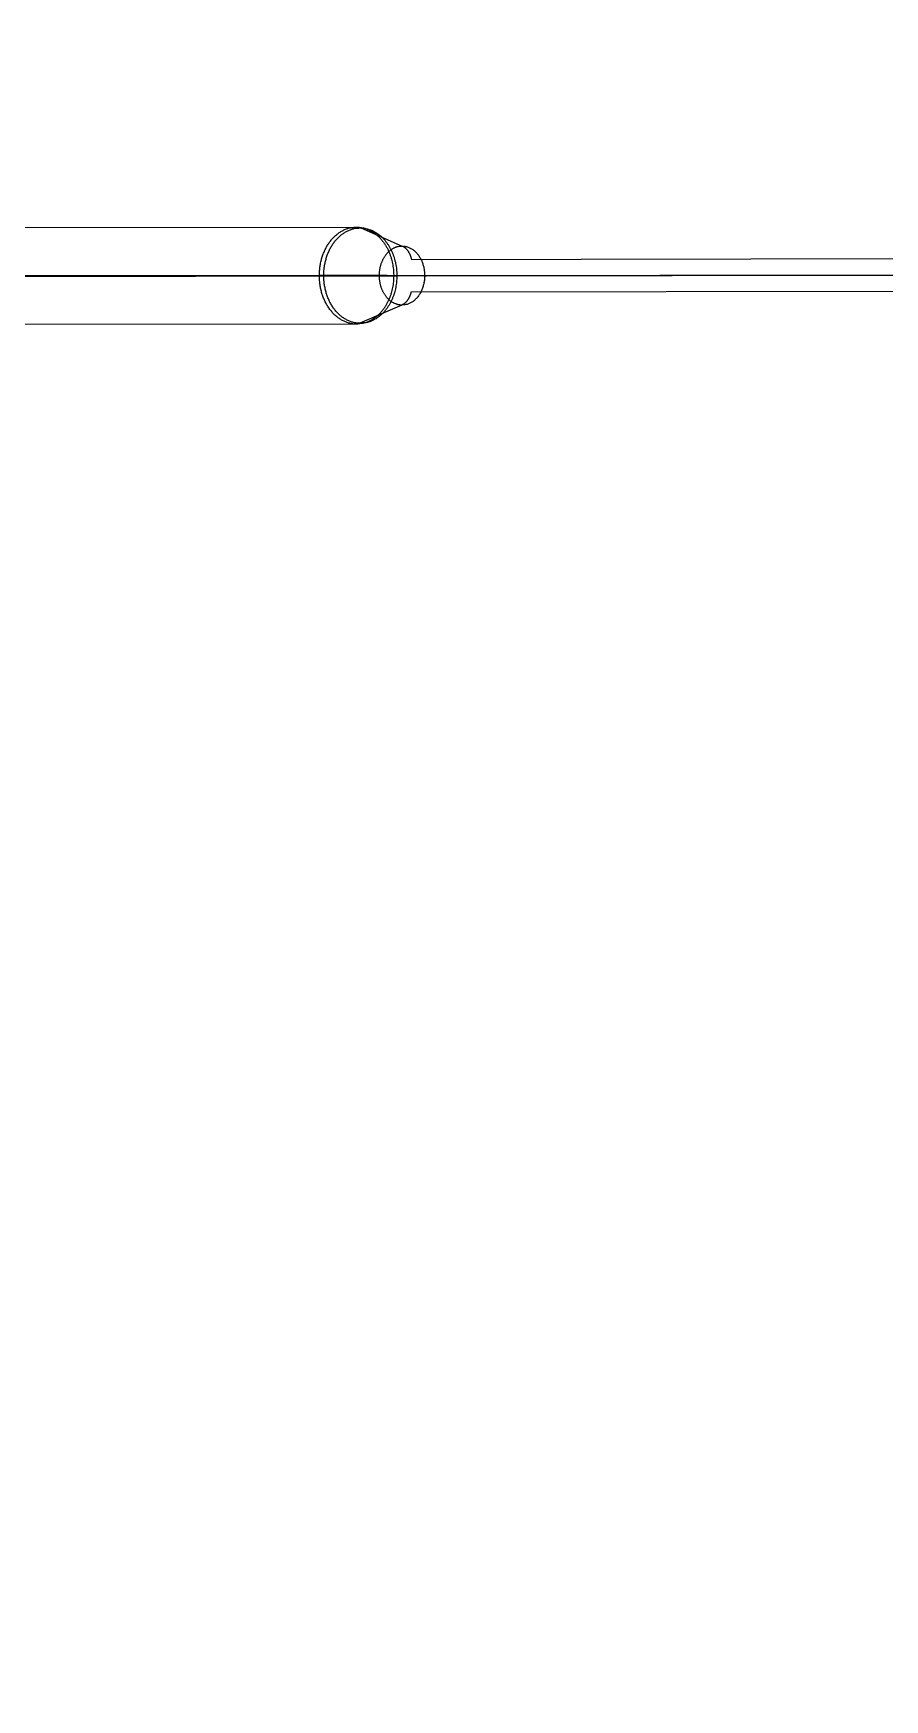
# Model space of a CAD drawing. Extents: x -912 to 8450, y -583 to 4401.
# Drawn here: x 3184.2 to 3286, y -85.6 to 113.6 of the extents above; entities that cross this region are included whole.
import ezdxf

# ---------------------------------------------------------------- set-up
doc = ezdxf.new("R2010")
doc.units = 0
doc.header["$MEASUREMENT"] = 0
doc.linetypes.add('HIDDEN', pattern=[4.5, 1.5, -1.5, 1.5])
doc.layers.add('3', color=7, linetype='CONTINUOUS')
doc.layers.add('4', color=7, linetype='CONTINUOUS')

msp = doc.modelspace()

# ---------------------------------------------------------------- linework, layer by layer
at = {"layer": '3', "color": 4, "linetype": 'HIDDEN'}
for points in [[(3339.679, 1872.8191, 0.000000244), (3340.1027, 1876.1651, -0.0000000546), (3340.5264, 1879.5111, -0.000000964), (3340.9501, 1882.857, 0.0000002214), (3341.3738, 1886.203, 0.000003804)], [(3376.3971, 2103.0865, 0.000000264), (3376.8208, 2106.4325, -0.0000000608), (3377.2445, 2109.7784, -0.0000010416)], [(3338.8316, 1866.1272, -0.0000000603), (3339.2553, 1869.4732)], [(3375.5497, 2096.3946, -0.0000000669), (3375.9734, 2099.7405)], [(3380.2214, 2438.3762, 0.0000000878), (3380.2214, 2441.7489, 0.0000015038)], [(3380.2214, 2428.2581, 0.0000000966), (3380.2214, 2431.6308)], [(3335.4421, 1839.3596, 0.0000003757), (3335.8658, 1842.7055, -0.0000016333), (3336.2895, 1846.0515, -0.0000000942), (3336.7132, 1849.3974, 0.0000004138), (3337.1368, 1852.7434, 1)], [(3337.5605, 1856.0894, -0.000000104), (3337.9842, 1859.4353)], [(3364.5338, 2009.3996, 0.000000121), (3364.9575, 2012.7455, -0.0000005254), (3365.3811, 2016.0915, -1)], [(3242.2211, 1569.0131, 0.0000001051), (3242.2211, 1572.3858, 0.0000012272)], [(3242.2211, 1558.8951, 0.0000001092), (3242.2211, 1562.2678, -0.0000001509), (3242.2211, 1565.6404, -0.0000003182)], [(3242.2211, 1552.1498, -0.0000001406), (3242.2211, 1555.5224, 0.0000005284)]]:
    msp.add_lwpolyline(points, format="xyb", dxfattribs=at)
at = {"layer": '4', "color": 4, "linetype": 'CONTINUOUS'}
for p, q in [((3164.7232, 90.367506), (3222.91, 90.451048)), ((3223.3598, 90.355417), (3228.328, 88.190727)), ((3227.9192, 84.678104), (3474.856, 84.995558)), ((3230.9022, 84.633175), (3477.8434, 84.950884)), ((3228.2695, 81.12779), (3223.2653, 78.948774)), ((3222.8139, 78.85185), (3164.6272, 78.768298))]:
    msp.add_line(p, q, dxfattribs=at)
at = {"layer": '4', "color": 3, "linetype": 'CONTINUOUS'}
for p, q in [((3229.4129, 86.599147), (3476.3678, 86.925679)), ((3160.2304, 84.632986), (3218.4121, 84.710094)), ((3227.2982, 84.575735), (3169.1166, 84.498626)), ((3218.9364, 84.709576), (3225.586, 84.691022)), ((3230.9969, 84.609209), (3227.675, 84.577447)), ((3229.3827, 82.699413), (3476.3357, 83.025941))]:
    msp.add_line(p, q, dxfattribs=at)
at = {"layer": '4', "color": 4, "linetype": 'CONTINUOUS'}
for points in [[(3222.8139, 78.851843), (3222.6223, 78.86012, -0.01458399), (3222.4296, 78.879418, -0.014152008), (3222.2356, 78.910162, -0.01393198), (3222.0411, 78.952129, -0.01413549), (3221.8467, 79.006044, -0.014124775), (3221.653, 79.071505, -0.014008031), (3221.4607, 79.149005, -0.01382609), (3221.2703, 79.238002, -0.013680545), (3221.0825, 79.338863, -0.013451407), (3220.8979, 79.450904, -0.01321605), (3220.7171, 79.574319, -0.012931494), (3220.5407, 79.708301, -0.012649589), (3220.3693, 79.852873, -0.012337732), (3220.2033, 80.007129, -0.012022223), (3220.0434, 80.170925, -0.011702678), (3219.8897, 80.343296, -0.011378956), (3219.7431, 80.523952, -0.011058142), (3219.6034, 80.711864, -0.01072079), (3219.4714, 80.906604, -0.01043707), (3219.347, 81.107277, -0.010150286), (3219.2306, 81.313398, -0.0098259546), (3219.1222, 81.523615, -0.009453392), (3219.0222, 81.737337, -0.0093457181), (3218.9294, 81.955978, -0.0091479207), (3218.8435, 82.181513, -0.0089331539), (3218.7642, 82.413763, -0.00897109), (3218.6923, 82.652683, -0.008917631), (3218.628, 82.897426, -0.0088888617), (3218.5718, 83.147563, -0.0088363626), (3218.5239, 83.402215, -0.0088230762), (3218.4848, 83.660854, -0.0087860726), (3218.4545, 83.922569, -0.0087766892), (3218.4335, 84.186684, -0.0087557352), (3218.4216, 84.452298, -0.00875289), (3218.4192, 84.718628, -0.0087485822), (3218.426, 84.984818, -0.0087527057), (3218.4423, 85.250005, -0.0087656074), (3218.4677, 85.513419, -0.0087766543), (3218.5023, 85.774153, -0.0088061413), (3218.5457, 86.031546, -0.0088235818), (3218.5978, 86.284684, -0.0088689888), (3218.6581, 86.533062, -0.0088900741), (3218.7265, 86.775797, -0.0089507427), (3218.8023, 87.012484, -0.0089869823), (3218.8854, 87.242279, -0.0090482103), (3218.9751, 87.465158, -0.0090166516), (3219.0714, 87.68094, -0.0092399526), (3219.1749, 87.891584, -0.0094455967), (3219.2868, 88.09847, -0.0095609056), (3219.4066, 88.30102, -0.0099445051), (3219.5343, 88.497879, -0.010276347), (3219.6695, 88.688579, -0.01056647), (3219.8122, 88.872222, -0.010864351), (3219.9618, 89.048398, -0.01122694), (3220.1183, 89.216081, -0.011530005), (3220.2808, 89.375001, -0.011794299), (3220.4493, 89.524193, -0.012205899), (3220.6231, 89.663552, -0.012751673), (3220.8021, 89.792181, -0.012745945), (3220.9845, 89.910083, -0.012242938), (3221.1694, 90.016447, -0.013635375), (3221.3603, 90.111672, -0.016335547), (3221.5582, 90.195147, -0.012938385), (3221.7457, 90.266554, -0.0051894561), (3221.9166, 90.325123, -0.017888272), (3222.1357, 90.374166, -0.031111867), (3222.4713, 90.416181, -0.015828957), (3222.91, 90.451057, -0.008564695)], [(3223.2653, 78.948777), (3223.0769, 78.956916, -0.014583998), (3222.8874, 78.975894, -0.014152014), (3222.6966, 79.006128, -0.013931985), (3222.5053, 79.047397, -0.014135494), (3222.3142, 79.100418, -0.014124778), (3222.1237, 79.164792, -0.014008033), (3221.9346, 79.241005, -0.013826091), (3221.7473, 79.328524, -0.013680545), (3221.5627, 79.427712, -0.013451406), (3221.3811, 79.537892, -0.013216048), (3221.2033, 79.659259, -0.01293149), (3221.0298, 79.791015, -0.012649584), (3220.8613, 79.933188, -0.012337727), (3220.698, 80.084882, -0.012022217), (3220.5408, 80.24596, -0.011702672), (3220.3897, 80.415469, -0.011378949), (3220.2455, 80.593126, -0.011058135), (3220.1082, 80.777918, -0.010720783), (3219.9784, 80.969424, -0.010437062), (3219.856, 81.166765, -0.010150278), (3219.7415, 81.369464, -0.009825947), (3219.6349, 81.576191, -0.009453384), (3219.5365, 81.786365, -0.0093457117), (3219.4453, 82.001376, -0.0091479184), (3219.3608, 82.223166, -0.0089331538), (3219.2828, 82.451561, -0.0089710901), (3219.2122, 82.686514, -0.0089176311), (3219.1489, 82.927194, -0.0088888619), (3219.0937, 83.173178, -0.0088363627), (3219.0465, 83.423602, -0.0088230763), (3219.0081, 83.677947, -0.0087860727), (3218.9783, 83.935317, -0.0087766893), (3218.9577, 84.195047, -0.0087557353), (3218.946, 84.456252, -0.0087528901), (3218.9436, 84.718159, -0.0087485822), (3218.9503, 84.979931, -0.0087527057), (3218.9663, 85.240715, -0.0087656074), (3218.9913, 85.499756, -0.0087766543), (3219.0253, 85.75616, -0.0088061412), (3219.068, 86.00928, -0.0088235817), (3219.1192, 86.258216, -0.0088689887), (3219.1785, 86.50247, -0.008890074), (3219.2457, 86.741175, -0.0089507426), (3219.3203, 86.973932, -0.0089869821), (3219.402, 87.199912, -0.0090482101), (3219.4902, 87.419091, -0.0090166514), (3219.5849, 87.63129, -0.0092399533), (3219.6867, 87.838438, -0.0094455989), (3219.7968, 88.041889, -0.0095609071), (3219.9146, 88.241076, -0.0099445052), (3220.0402, 88.434667, -0.010276345), (3220.1731, 88.622201, -0.010566467), (3220.3134, 88.802794, -0.010864347), (3220.4606, 88.976046, -0.011226934), (3220.6145, 89.140945, -0.011529997), (3220.7743, 89.297226, -0.011794289), (3220.9399, 89.443942, -0.012205888), (3221.1109, 89.580987, -0.012751659), (3221.2869, 89.70748, -0.01274593), (3221.4663, 89.823426, -0.012242922), (3221.6481, 89.928024, -0.013635356), (3221.8359, 90.021668, -0.016335522), (3222.0305, 90.103757, -0.012938365), (3222.2149, 90.173979, -0.005189448), (3222.3829, 90.231575, -0.017888243), (3222.5983, 90.279805, -0.031111816), (3222.9284, 90.321123, -0.015828931), (3223.3598, 90.35542, -0.0085646817)], [(3222.91, 90.451057), (3223.1646, 90.437975, -0.020315523), (3223.4226, 90.404509, -0.019045104), (3223.6846, 90.349959, -0.018499647), (3223.9487, 90.27417, -0.019136898), (3224.2132, 90.17512, -0.019164359), (3224.4765, 90.053299, -0.018961474), (3224.7369, 89.907525, -0.018578578), (3224.9927, 89.738837, -0.018325961), (3225.2418, 89.54654, -0.01785505), (3225.4828, 89.332278, -0.017417244), (3225.7135, 89.096069, -0.016863361), (3225.9327, 88.840089, -0.01635737), (3226.1385, 88.565047, -0.015799416), (3226.3299, 88.273518, -0.015268353), (3226.5053, 87.966839, -0.014745102), (3226.6644, 87.647784, -0.014227299), (3226.8057, 87.31817, -0.013767479), (3226.9296, 86.980732, -0.013291802), (3227.035, 86.63757, -0.012892722), (3227.1228, 86.291226, -0.012440846), (3227.1924, 85.943901, -0.012141078), (3227.2449, 85.597549, -0.0118062), (3227.2803, 85.254214, -0.011467413), (3227.3002, 84.916071, -0.01095038), (3227.3048, 84.584268, -0.011103399), (3227.2947, 84.252686, -0.011110173), (3227.2693, 83.915229, -0.010970403), (3227.2282, 83.573051, -0.011501675), (3227.1699, 83.228375, -0.011856917), (3227.0945, 82.883242, -0.012209275), (3227.0011, 82.539639, -0.012524433), (3226.89, 82.19975, -0.012989439), (3226.7606, 81.866143, -0.013413832), (3226.6138, 81.540884, -0.01392691), (3226.4495, 81.226717, -0.014380841), (3226.2691, 80.92542, -0.01484784), (3226.073, 80.639762, -0.015482194), (3225.8626, 80.371003, -0.0162818), (3225.6387, 80.121683, -0.016507244), (3225.4046, 79.892543, -0.016121425), (3225.1622, 79.685753, -0.017937541), (3224.9079, 79.500907, -0.021347925), (3224.6413, 79.339476, -0.017538165), (3224.3867, 79.202131, -0.0080461346), (3224.1532, 79.090348, -0.023599771), (3223.8553, 78.997276, -0.041014895), (3223.4029, 78.917683, -0.021728475), (3222.8139, 78.851843, -0.012064671)], [(3222.91, 90.451057), (3222.9251, 90.45097, -0.003519554), (3222.9403, 90.450672, -0.0035142993), (3222.9555, 90.450156, -0.0035118122), (3222.9707, 90.449429, -0.0035147909), (3222.9858, 90.448483, -0.0035146146), (3223.001, 90.447325, -0.0035126777), (3223.0162, 90.445948, -0.0035093366), (3223.0313, 90.44436, -0.0035061307), (3223.0465, 90.442552, -0.0035014987), (3223.0617, 90.440533, -0.003496768), (3223.0768, 90.438294, -0.0034893134), (3223.0919, 90.435844, -0.0034804979), (3223.107, 90.433175, -0.003474429), (3223.1221, 90.430296, -0.0034716506), (3223.1372, 90.427197, -0.0034528168), (3223.1522, 90.423891, -0.0034213756), (3223.1673, 90.420368, -0.0034388974), (3223.1823, 90.416631, -0.0034952957), (3223.1973, 90.412668, -0.0033831326), (3223.2122, 90.408521, -0.0031480242), (3223.227, 90.404196, -0.0034574688), (3223.242, 90.399566, -0.0040967134), (3223.2573, 90.394578, -0.0030970261), (3223.2717, 90.389772, -0.001070158), (3223.2847, 90.385323, -0.0043333883), (3223.3012, 90.379144, -0.0073776068), (3223.3266, 90.369028, -0.0035793717), (3223.3598, 90.35542, -0.0018905532)], [(3223.3598, 90.35542), (3223.6101, 90.342556, -0.020315534), (3223.8639, 90.309645, -0.019045112), (3224.1215, 90.256, -0.018499652), (3224.3813, 90.181469, -0.019136901), (3224.6414, 90.084064, -0.019164359), (3224.9003, 89.964264, -0.018961472), (3225.1564, 89.820911, -0.018578573), (3225.4079, 89.655023, -0.018325954), (3225.6529, 89.465918, -0.017855041), (3225.8899, 89.255214, -0.017417233), (3226.1168, 89.022926, -0.016863349), (3226.3324, 88.771195, -0.016357357), (3226.5347, 88.50072, -0.015799403), (3226.723, 88.214031, -0.015268339), (3226.8955, 87.912444, -0.014745089), (3227.0519, 87.598685, -0.014227286), (3227.1909, 87.274544, -0.013767466), (3227.3127, 86.942708, -0.013291789), (3227.4163, 86.605243, -0.01289271), (3227.5026, 86.264649, -0.012440834), (3227.5711, 85.923091, -0.012141068), (3227.6228, 85.582489, -0.011806191), (3227.6576, 85.244854, -0.011467404), (3227.6771, 84.912325, -0.010950372), (3227.6816, 84.586031, -0.011103394), (3227.6717, 84.259954, -0.011110176), (3227.6467, 83.928099, -0.010970409), (3227.6063, 83.591602, -0.011501681), (3227.549, 83.252649, -0.011856923), (3227.4749, 82.913245, -0.01220928), (3227.383, 82.575347, -0.012524438), (3227.2737, 82.241101, -0.012989444), (3227.1465, 81.913032, -0.013413836), (3227.0022, 81.593174, -0.013926913), (3226.8405, 81.284222, -0.014380844), (3226.6632, 80.987928, -0.014847842), (3226.4703, 80.707013, -0.015482195), (3226.2634, 80.442715, -0.0162818), (3226.0432, 80.197535, -0.016507244), (3225.813, 79.972199, -0.016121423), (3225.5746, 79.768842, -0.017937538), (3225.3245, 79.587065, -0.02134792), (3225.0624, 79.428314, -0.017538159), (3224.812, 79.293249, -0.0080461317), (3224.5823, 79.183322, -0.023599762), (3224.2894, 79.091795, -0.041014875), (3223.8445, 79.013523, -0.021728464), (3223.2653, 78.948777, -0.012064665)], [(3228.2695, 81.127785), (3228.1528, 81.132824, -0.014583995), (3228.0355, 81.144576, -0.01415201), (3227.9174, 81.163296, -0.013931979), (3227.7989, 81.18885, -0.014135487), (3227.6805, 81.221681, -0.014124769), (3227.5626, 81.261541, -0.014008023), (3227.4455, 81.308732, -0.01382608), (3227.3296, 81.362923, -0.013680533), (3227.2152, 81.42434, -0.013451393), (3227.1028, 81.492563, -0.013216035), (3226.9927, 81.567713, -0.012931478), (3226.8853, 81.649296, -0.012649572), (3226.7809, 81.737329, -0.012337715), (3226.6798, 81.831257, -0.012022205), (3226.5825, 81.930996, -0.01170266), (3226.4889, 82.035955, -0.011378938), (3226.3996, 82.145959, -0.011058124), (3226.3146, 82.260382, -0.010720773), (3226.2342, 82.378962, -0.010437053), (3226.1584, 82.501155, -0.01015027), (3226.0876, 82.626665, -0.0098259393), (3226.0215, 82.754669, -0.0094533763), (3225.9606, 82.884808, -0.009345706), (3225.9042, 83.017942, -0.0091479167), (3225.8518, 83.155273, -0.0089331536), (3225.8036, 83.296694, -0.0089710901), (3225.7598, 83.442176, -0.0089176312), (3225.7206, 83.591204, -0.0088888619), (3225.6864, 83.743517, -0.0088363627), (3225.6572, 83.898578, -0.0088230763), (3225.6335, 84.056067, -0.0087860727), (3225.615, 84.21543, -0.0087766892), (3225.6022, 84.376253, -0.0087557353), (3225.595, 84.53799, -0.0087528901), (3225.5935, 84.700162, -0.0087485822), (3225.5976, 84.862249, -0.0087527057), (3225.6076, 85.023726, -0.0087656074), (3225.623, 85.184123, -0.0087766543), (3225.6441, 85.342887, -0.0088061412), (3225.6705, 85.499618, -0.0088235817), (3225.7022, 85.653758, -0.0088689887), (3225.7389, 85.804999, -0.008890074), (3225.7806, 85.952804, -0.0089507426), (3225.8267, 86.096926, -0.0089869823), (3225.8773, 86.236852, -0.00904821), (3225.932, 86.372566, -0.0090166507), (3225.9906, 86.503959, -0.0092399457), (3226.0537, 86.632224, -0.0094455771), (3226.1218, 86.7582, -0.009560881), (3226.1947, 86.881536, -0.0099444819), (3226.2725, 87.001406, -0.010276323), (3226.3548, 87.117527, -0.010566446), (3226.4417, 87.229349, -0.010864326), (3226.5328, 87.336626, -0.011226915), (3226.6281, 87.438731, -0.01152998), (3226.7271, 87.535499, -0.011794275), (3226.8296, 87.626345, -0.012205876), (3226.9355, 87.711203, -0.01275165), (3227.0445, 87.789527, -0.012745925), (3227.1555, 87.86132, -0.01224292), (3227.2681, 87.926087, -0.013635358), (3227.3844, 87.98407, -0.01633553), (3227.5049, 88.0349, -0.012938376), (3227.6191, 88.078381, -0.0051894533), (3227.7231, 88.114044, -0.017888265), (3227.8565, 88.143908, -0.03111187), (3228.0609, 88.169492, -0.015828965), (3228.328, 88.190729, -0.0085647012)], [(3228.328, 88.190729), (3228.483, 88.182763, -0.020315504), (3228.6402, 88.162385, -0.019045084), (3228.7996, 88.129168, -0.018499626), (3228.9605, 88.083019, -0.019136876), (3229.1216, 88.022706, -0.019164337), (3229.2819, 87.948527, -0.018961452), (3229.4404, 87.859763, -0.018578557), (3229.5962, 87.757046, -0.018325941), (3229.7479, 87.639953, -0.017855033), (3229.8946, 87.509486, -0.017417229), (3230.0351, 87.365654, -0.016863348), (3230.1686, 87.209784, -0.01635736), (3230.2939, 87.042307, -0.015799408), (3230.4105, 86.86479, -0.015268347), (3230.5173, 86.678048, -0.014745099), (3230.6141, 86.483771, -0.014227298), (3230.7002, 86.283063, -0.013767479), (3230.7756, 86.077592, -0.013291804), (3230.8398, 85.868636, -0.012892725), (3230.8932, 85.657742, -0.01244085), (3230.9356, 85.44625, -0.012141084), (3230.9676, 85.235351, -0.011806207), (3230.9892, 85.026289, -0.011467421), (3231.0013, 84.820388, -0.010950389), (3231.004, 84.618348, -0.011103408), (3230.9979, 84.416443, -0.01111018), (3230.9824, 84.21096, -0.010970409), (3230.9574, 84.002602, -0.011501681), (3230.9219, 83.792724, -0.011856922), (3230.876, 83.582567, -0.012209279), (3230.8191, 83.373342, -0.012524436), (3230.7515, 83.166378, -0.012989441), (3230.6727, 82.96324, -0.013413832), (3230.5833, 82.765185, -0.013926909), (3230.4833, 82.573883, -0.014380839), (3230.3734, 82.390419, -0.014847836), (3230.254, 82.216477, -0.015482188), (3230.1259, 82.052825, -0.016281792), (3229.9895, 81.901011, -0.016507235), (3229.847, 81.761484, -0.016121415), (3229.6994, 81.635566, -0.017937528), (3229.5445, 81.52301, -0.021347909), (3229.3822, 81.424713, -0.01753815), (3229.2272, 81.341081, -0.0080461276), (3229.085, 81.273015, -0.02359975), (3228.9036, 81.216341, -0.041014858), (3228.6281, 81.167875, -0.021728457), (3228.2695, 81.127785, -0.012064662)], [(3228.328, 88.190729), (3228.3763, 88.168431, -0.010878174), (3228.4244, 88.143728, -0.010457242), (3228.4723, 88.116521, -0.010158291), (3228.5199, 88.086904, -0.010070282), (3228.5671, 88.054775, -0.0098819573), (3228.6139, 88.020245, -0.0096668077), (3228.6601, 87.98323, -0.0094258993), (3228.7058, 87.943855, -0.0092215707), (3228.7507, 87.902053, -0.0089843354), (3228.7949, 87.85796, -0.0087669446), (3228.8383, 87.81153, -0.0085265954), (3228.8808, 87.762911, -0.0083058951), (3228.9223, 87.712076, -0.008080555), (3228.9627, 87.659174, -0.0078805889), (3229.0021, 87.604195, -0.0076436678), (3229.0403, 87.547328, -0.007399688), (3229.0772, 87.488593, -0.0072536166), (3229.113, 87.428054, -0.00719005), (3229.1474, 87.365704, -0.0068131384), (3229.1803, 87.302117, -0.0062333067), (3229.2118, 87.237479, -0.0066578348), (3229.2421, 87.170357, -0.007639163), (3229.2714, 87.10026, -0.005734079), (3229.298, 87.033663, -0.0021447611), (3229.3213, 86.972812, -0.0076761752), (3229.3477, 86.892961, -0.012627756), (3229.384, 86.768047, -0.0061033762), (3229.4287, 86.603283, -0.0032360083)], [(3229.3915, 82.698831), (3229.3722, 82.626389, -0.005345388), (3229.3514, 82.554461, -0.005321142), (3229.329, 82.483052, -0.005369688), (3229.3051, 82.412262, -0.0055330484), (3229.2797, 82.342266, -0.005668411), (3229.2529, 82.273143, -0.00579105), (3229.2245, 82.205037, -0.0059193502), (3229.1947, 82.138019, -0.006068995), (3229.1635, 82.07225, -0.0062189597), (3229.1308, 82.007788, -0.0063777698), (3229.0969, 81.944795, -0.006540297), (3229.0616, 81.883315, -0.0067089422), (3229.025, 81.823513, -0.0068932852), (3228.9872, 81.765413, -0.00708848), (3228.9483, 81.70918, -0.0072682122), (3228.9083, 81.654829, -0.0074207141), (3228.8672, 81.602523, -0.0076883211), (3228.8251, 81.552221, -0.0080416834), (3228.782, 81.504063, -0.0080558321), (3228.7383, 81.458152, -0.0077482686), (3228.6941, 81.414678, -0.0087103029), (3228.6484, 81.373079, -0.010574636), (3228.6009, 81.333311, -0.0084061749), (3228.556, 81.29734, -0.0032361328), (3228.515, 81.265987, -0.011930891), (3228.4616, 81.231161, -0.02140835), (3228.3786, 81.18457, -0.011110507), (3228.2695, 81.127785, -0.0060761709)], [(3223.2653, 78.948777), (3223.2507, 78.942499, -0.0031777304), (3223.2359, 78.936421, -0.003191881), (3223.2212, 78.930552, -0.0032096699), (3223.2064, 78.924883, -0.00323205), (3223.1916, 78.919425, -0.0032527688), (3223.1767, 78.91417, -0.0032713809), (3223.1618, 78.909127, -0.0032898676), (3223.1468, 78.904289, -0.0033079196), (3223.1319, 78.899666, -0.0033257914), (3223.1169, 78.895248, -0.003342935), (3223.1019, 78.891046, -0.003358599), (3223.0868, 78.887052, -0.0033722031), (3223.0717, 78.883275, -0.0033895517), (3223.0567, 78.879706, -0.0034093914), (3223.0415, 78.876355, -0.0034144831), (3223.0264, 78.873213, -0.0034059086), (3223.0113, 78.870291, -0.0034470773), (3222.9961, 78.867578, -0.0035273084), (3222.9809, 78.865085, -0.0034382036), (3222.9658, 78.862803, -0.0032196932), (3222.9507, 78.860742, -0.0035594329), (3222.9354, 78.858889, -0.0042489452), (3222.9197, 78.857249, -0.00323711), (3222.905, 78.855836, -0.0011230693), (3222.8917, 78.854665, -0.0045644609), (3222.8746, 78.853645, -0.0078705326), (3222.8483, 78.852702, -0.0038609182), (3222.8139, 78.851843, -0.0020494866)]]:
    msp.add_lwpolyline(points, format="xyb", dxfattribs=at)
at = {"layer": '4', "color": 3, "linetype": 'CONTINUOUS'}
for points in [[(3218.4121, 84.710095), (3218.4273, 84.710113, -0.00004372), (3218.4428, 84.71013, -0.0000427527), (3218.4583, 84.710144, -0.000041831), (3218.4741, 84.710155, -0.0000410516), (3218.49, 84.710164, -0.0000402417), (3218.5061, 84.710171, -0.000039482), (3218.5224, 84.710175, -0.0000387147), (3218.5388, 84.710176, -0.0000380134), (3218.5553, 84.710175, -0.0000373044), (3218.5721, 84.710172, -0.0000366532), (3218.589, 84.710165, -0.0000359813), (3218.606, 84.710157, -0.0000353501), (3218.6232, 84.710146, -0.0000347546), (3218.6405, 84.710132, -0.0000342393), (3218.658, 84.710116, -0.000033574), (3218.6757, 84.710098, -0.000032837), (3218.6934, 84.710077, -0.000032577), (3218.7113, 84.710053, -0.0000327083), (3218.7294, 84.710027, -0.0000312728), (3218.7476, 84.709999, -0.0000287903), (3218.7658, 84.709969, -0.0000312874), (3218.7844, 84.709935, -0.0000366483), (3218.8036, 84.709897, -0.0000273891), (3218.8217, 84.709861, -0.00000941), (3218.8381, 84.709826, -0.0000379081), (3218.8594, 84.709777, -0.0000634604), (3218.8927, 84.709693, -0.0000303749), (3218.9364, 84.709579, -0.0000159504)], [(3225.586, 84.691019), (3225.6517, 84.690805, -0.0000656362), (3225.7191, 84.690567, -0.0000619983), (3225.7881, 84.690307, -0.0000593938), (3225.8588, 84.690024, -0.000058307), (3225.931, 84.689718, -0.0000568339), (3226.0046, 84.68939, -0.000055417), (3226.0797, 84.689038, -0.0000540227), (3226.1559, 84.688665, -0.0000529874), (3226.2334, 84.688269, -0.000051903), (3226.3118, 84.687852, -0.0000510332), (3226.3913, 84.687414, -0.0000501454), (3226.4715, 84.686955, -0.0000494329), (3226.5525, 84.686476, -0.00004879), (3226.6341, 84.685978, -0.0000483323), (3226.7161, 84.68546, -0.0000477317), (3226.7985, 84.684926, -0.0000470818), (3226.881, 84.684374, -0.0000471301), (3226.9637, 84.683805, -0.0000477451), (3227.0465, 84.68322, -0.000046344), (3227.1289, 84.682624, -0.0000433867), (3227.2105, 84.682018, -0.0000475048), (3227.2929, 84.681389, -0.0000561146), (3227.3765, 84.680733, -0.0000434873), (3227.4548, 84.680109, -0.0000165603), (3227.5253, 84.67954, -0.0000602628), (3227.6137, 84.678794, -0.000104984), (3227.7468, 84.677627, -0.000053561), (3227.9192, 84.676088, -0.0000291518)], [(3227.675, 84.577448), (3227.6652, 84.577356, -0.0001053813), (3227.6552, 84.577267, -0.0001012554), (3227.645, 84.577179, -0.0000973311), (3227.6345, 84.577094, -0.0000939501), (3227.6239, 84.577012, -0.0000905656), (3227.6131, 84.576931, -0.0000874758), (3227.6021, 84.576853, -0.0000844251), (3227.5909, 84.576778, -0.0000816751), (3227.5795, 84.576705, -0.000078954), (3227.5679, 84.576634, -0.0000764903), (3227.5561, 84.576565, -0.0000740212), (3227.5441, 84.576499, -0.0000717546), (3227.532, 84.576436, -0.0000695911), (3227.5196, 84.576374, -0.0000676881), (3227.5071, 84.576316, -0.0000655142), (3227.4944, 84.576259, -0.0000633021), (3227.4815, 84.576206, -0.000062029), (3227.4684, 84.576154, -0.0000615478), (3227.4552, 84.576105, -0.0000581407), (3227.4418, 84.576059, -0.0000529549), (3227.4283, 84.576015, -0.0000569267), (3227.4144, 84.575973, -0.0000658797), (3227.4, 84.575934, -0.0000486274), (3227.3863, 84.575898, -0.0000166007), (3227.3739, 84.575867, -0.0000664899), (3227.3576, 84.575832, -0.0001091357), (3227.332, 84.575786, -0.0000513641), (3227.2982, 84.575731, -0.0000267693)], [(3230.9022, 84.631029), (3230.939, 84.630185, -0.000314636), (3230.974, 84.62934, -0.0003471353), (3231.007, 84.628492, -0.0003926102), (3231.038, 84.627642, -0.0004559759), (3231.0669, 84.626794, -0.0005361219), (3231.0936, 84.625946, -0.0006339121), (3231.1181, 84.625102, -0.000767641), (3231.1402, 84.624262, -0.0009451837), (3231.16, 84.623427, -0.0012037458), (3231.1773, 84.622599, -0.0015711263), (3231.1922, 84.621779, -0.0021663114), (3231.2045, 84.620968, -0.0031322283), (3231.2143, 84.620168, -0.0050408797), (3231.2216, 84.61938, -0.0091862906), (3231.2262, 84.618605, -0.022634408), (3231.2282, 84.617844, -0.10701445), (3231.2277, 84.617098, -0.62984349), (3231.2245, 84.616369, -0.049333595), (3231.2187, 84.615656, -0.014116382), (3231.2105, 84.614963, -0.0065864171), (3231.1999, 84.614293, -0.0042482584), (3231.1864, 84.613635, -0.003152705), (3231.1697, 84.612987, -0.001641303), (3231.1525, 84.61239, -0.0005177014), (3231.1358, 84.611862, -0.0016128289), (3231.1093, 84.611235, -0.001792518), (3231.0623, 84.610338, -0.0006507329), (3230.9969, 84.609205, -0.0003069648)]]:
    msp.add_lwpolyline(points, format="xyb", dxfattribs=at)
for points, knots in [([(4169.5692, -106.91587), (4161.9692, -106.91587), (4154.3692, -106.91587), (4146.7692, -106.91587), (4138.9152, -106.91587), (4131.0612, -106.91587), (4130.807, -106.91388), (4130.301, -106.9047), (4129.8034, -106.88629), (4129.5576, -106.87508), (4129.0692, -106.85075), (4128.5809, -106.82643), (4128.3351, -106.81521), (4127.8375, -106.7968), (4127.3315, -106.78762), (4127.0773, -106.78563), (4089.8351, -106.78563), (4052.5929, -106.78563), (4015.6047, -106.78563), (3974.5929, -106.78563), (3933.5811, -106.78563), (3929.5575, -106.78534), (3897.8514, -106.78755), (3866.1513, -106.81676), (3838.4993, -106.86248), (3778.5586, -107.005), (3718.945, -107.23917), (3686.9177, -107.3914), (3621.0412, -107.75743), (3556.0483, -108.22307), (3522.7652, -108.4883), (3454.7255, -109.08231), (3388.1875, -109.76215), (3354.3185, -110.13257), (3294.0102, -110.83177), (3235.1517, -111.57746), (3209.1884, -111.91787), (3157.1825, -112.62054), (3106.2475, -113.34602), (3080.726, -113.71789), (3025.7443, -114.53471), (2971.7553, -115.36608), (2942.8489, -115.81814), (2894.1319, -116.58947), (2845.9418, -117.36544), (2826.2143, -117.68493), (2799.3101, -118.12278), (2772.5307, -118.56112), (2765.3497, -118.67922), (2751.0374, -118.9154), (2736.7721, -119.15164), (2729.6384, -119.26977), (2720.7745, -119.41623), (2711.901, -119.56272), (2710.1871, -119.59102), (2704.6225, -119.6829), (2699.0612, -119.77448), (2695.2144, -119.83792), (2685.6382, -119.99652), (2676.0726, -120.15791), (2670.3518, -120.25636), (2660.7594, -120.42445), (2651.1788, -120.60282), (2647.31, -120.6771), (2640.729, -120.80823), (2634.1542, -120.94894), (2631.4435, -121.0091), (2626.3268, -121.12537), (2621.2144, -121.25056), (2618.8103, -121.31085), (2614.0619, -121.43466), (2609.3174, -121.5676), (2606.9751, -121.63571), (2602.8389, -121.76073), (2598.706, -121.89469), (2596.9131, -121.95467), (2594.8403, -122.02644), (2592.7681, -122.09957), (2592.4885, -122.11626), (2590.8258, -122.09511), (2589.1132, -121.6076), (2587.7213, -120.88542), (2585.5354, -119.18944), (2583.7731, -116.8487), (2583.1428, -115.80676), (2582.4554, -114.36749), (2581.9545, -112.85914), (2581.8543, -112.50738), (2578.4086, -101.02217), (2575.0611, -89.507597), (2571.9066, -78.318121), (2568.7434, -66.754963), (2565.673, -55.167137), (2565.5751, -54.817704), (2565.0104, -52.405775), (2564.9324, -49.933831), (2565.2487, -47.913974), (2566.0423, -45.814904), (2567.2434, -44.162314), (2567.4328, -43.93455), (2568.1358, -43.050302), (2568.8391, -42.165968), (2569.3573, -41.514445), (2570.027, -40.672749), (2570.6969, -39.830976), (2570.8525, -39.645864), (2571.5271, -38.700026), (2572.0042, -37.542632), (2572.2372, -36.530263), (2572.43, -33.975619), (2571.7718, -31.337238), (2571.109, -29.892207), (2570.0473, -28.413308), (2568.7771, -27.334167), (2568.5633, -27.175482), (2565.1978, -24.559761), (2561.8354, -21.943074), (2558.6868, -19.489839), (2555.3054, -16.852076), (2551.927, -14.213356), (2551.696, -14.028101), (2550.6363, -13.242011), (2549.4268, -12.519368), (2548.429, -12.016148), (2547.08, -11.448514), (2545.709, -11.008807), (2545.3928, -10.91815), (2539.5981, -9.191234), (2533.8034, -7.464317), (2528.3247, -5.83157), (2522.4282, -4.074317), (2516.5317, -2.317063), (2516.1115, -2.198231), (2515.2326, -1.90911), (2514.3781, -1.569127), (2513.9331, -1.37488), (2513.1116, -0.982846), (2512.3244, -0.541504), (2511.9622, -0.328865), (2511.1254, 0.239088), (2510.3764, 0.934617), (2509.9802, 1.386237), (2509.4677, 2.14193), (2509.114, 2.986126), (2509.0214, 3.281244), (2508.9278, 3.58214), (2508.8418, 3.885708), (2508.8403, 3.890865), (2508.7516, 4.204839), (2508.6708, 4.521636), (2508.6033, 4.836071), (2505.7004, 17.564992), (2502.7976, 30.293914), (2499.9661, 42.709466), (2497.0658, 55.427371), (2494.1654, 68.145277), (2494.0897, 68.446335), (2493.8206, 69.926257), (2493.8671, 71.448746), (2494.1017, 72.635722), (2494.6841, 74.266871), (2495.5653, 75.737126), (2495.8627, 76.172761), (2496.2903, 76.72852), (2496.7565, 77.25006), (2496.8748, 77.377809), (2497.0897, 77.601369), (2497.3119, 77.817661), (2497.4109, 77.91105), (2497.7116, 78.18568), (2498.0263, 78.446344), (2498.2439, 78.610732), (2498.588, 78.874421), (2498.935, 79.135196), (2499.0639, 79.231342), (2499.6698, 79.680191), (2500.2823, 80.11927), (2500.7668, 80.456323), (2501.9707, 81.289237), (2503.1777, 82.100123), (2503.899, 82.576193), (2505.1323, 83.375469), (2506.361, 84.146414), (2506.8698, 84.458899), (2509.3913, 86.018639), (2511.9128, 87.578379), (2513.925, 88.82306), (2516.2066, 90.234422), (2518.4883, 91.645784), (2518.7573, 91.809936), (2520.3126, 92.797815), (2521.879, 93.939727), (2523.1128, 94.943107), (2524.4621, 96.170509), (2525.563, 97.338171), (2525.7454, 97.54123), (2528.0404, 100.05381), (2530.3375, 102.56699), (2532.4495, 104.87642), (2534.7651, 107.40707), (2537.0828, 109.93832), (2537.2888, 110.15377), (2538.5994, 111.71395), (2539.5432, 113.73763), (2540.0133, 115.70863), (2540.1382, 118.15929), (2539.7835, 120.5896), (2539.7151, 120.9483), (2530.1872, 175.27241), (2522.245, 229.88134), (2515.7395, 284.31751), (2507.2529, 372.09968), (2501.6838, 460.11786), (2499.9711, 493.44598), (2498.1912, 537.9186), (2497.0665, 582.41177), (2496.8258, 593.54476), (2496.4696, 613.32629), (2496.2399, 633.1098), (2496.1637, 641.75865), (2496.1122, 650.40768), (2496.0848, 659.0568)], [0, 0, 0, 0, 0, 0, 0.014453007, 0.014453007, 0.014453007, 0.014936063, 0.014936063, 0.014936063, 0.015419118, 0.015419118, 0.015419118, 0.015902174, 0.015902174, 0.015902174, 0.016385229, 0.016385229, 0.016385229, 0.086726107, 0.086726107, 0.086726107, 0.094377795, 0.094377795, 0.094377795, 0.14702198, 0.14702198, 0.14702198, 0.20868617, 0.20868617, 0.20868617, 0.2745355, 0.2745355, 0.2745355, 0.34461528, 0.34461528, 0.34461528, 0.40103425, 0.40103425, 0.40103425, 0.45884745, 0.45884745, 0.45884745, 0.52673347, 0.52673347, 0.52673347, 0.57410493, 0.57410493, 0.57410493, 0.5915719, 0.5915719, 0.5915719, 0.60903886, 0.60903886, 0.60903886, 0.61321982, 0.61321982, 0.61321982, 0.62261448, 0.62261448, 0.62261448, 0.63661688, 0.63661688, 0.63661688, 0.64610888, 0.64610888, 0.64610888, 0.65277228, 0.65277228, 0.65277228, 0.65869132, 0.65869132, 0.65869132, 0.66446779, 0.66446779, 0.66446779, 0.66889624, 0.66889624, 0.66889624, 0.66958987, 0.66958987, 0.66958987, 0.67297366, 0.67297366, 0.67297366, 0.67529837, 0.67529837, 0.67529837, 0.67599448, 0.67599448, 0.67599448, 0.69812354, 0.69812354, 0.69812354, 0.69881347, 0.69881347, 0.69881347, 0.70284202, 0.70284202, 0.70284202, 0.70353722, 0.70353722, 0.70353722, 0.70548223, 0.70548223, 0.70548223, 0.70604977, 0.70604977, 0.70604977, 0.70815896, 0.70815896, 0.70815896, 0.71108321, 0.71108321, 0.71108321, 0.71165152, 0.71165152, 0.71165152, 0.72013451, 0.72013451, 0.72013451, 0.72076948, 0.72076948, 0.72076948, 0.72289182, 0.72289182, 0.72289182, 0.72352732, 0.72352732, 0.72352732, 0.73454587, 0.73454587, 0.73454587, 0.7353861, 0.7353861, 0.7353861, 0.73633294, 0.73633294, 0.73633294, 0.73716856, 0.73716856, 0.73716856, 0.73833013, 0.73833013, 0.73833013, 0.73892095, 0.73892095, 0.73892095, 0.73893115, 0.73893115, 0.73893115, 0.73954239, 0.73954239, 0.73954239, 0.76375953, 0.76375953, 0.76375953, 0.76434928, 0.76434928, 0.76434928, 0.76661729, 0.76661729, 0.76661729, 0.76762613, 0.76762613, 0.76762613, 0.76796068, 0.76796068, 0.76796068, 0.76822191, 0.76822191, 0.76822191, 0.76874187, 0.76874187, 0.76874187, 0.76904763, 0.76904763, 0.76904763, 0.77017571, 0.77017571, 0.77017571, 0.77184975, 0.77184975, 0.77184975, 0.77304006, 0.77304006, 0.77304006, 0.77774253, 0.77774253, 0.77774253, 0.77837225, 0.77837225, 0.77837225, 0.7813601, 0.7813601, 0.7813601, 0.78200313, 0.78200313, 0.78200313, 0.78927143, 0.78927143, 0.78927143, 0.78996594, 0.78996594, 0.78996594, 0.79394835, 0.79394835, 0.79394835, 0.79464249, 0.79464249, 0.79464249, 0.89890991, 0.89890991, 0.89890991, 0.96237488, 0.96237488, 0.96237488, 0.98355179, 0.98355179, 0.98355179, 1, 1, 1, 1, 1, 1]), ([(2603.2232, 659.30926), (2603.3836, 608.41259), (2604.3817, 557.51881), (2606.2179, 506.64815), (2611.8099, 402.56113), (2621.5247, 298.79686), (2627.677, 245.82457), (2639.23, 164.22553), (2654.3263, 83.246678), (2660.123, 54.75426), (2670.3178, 8.769216), (2681.8894, -36.880784), (2686.5273, -54.298692), (2691.7461, -72.960599), (2697.223, -91.546743), (2697.607, -92.844496), (2698.1847, -94.790587), (2698.7646, -96.736017), (2698.9627, -97.383215), (2699.3765, -98.673249), (2699.8481, -99.943738), (2700.1041, -100.57129), (2700.5466, -101.53136), (2701.0713, -102.43597), (2701.2719, -102.75095), (2701.5916, -103.21734), (2701.945, -103.6451), (2702.0707, -103.78529), (2702.485, -104.20627), (2702.9394, -104.54259), (2703.262, -104.72298), (2703.6629, -104.89245), (2704.0371, -105.0114), (2704.1166, -105.03483), (2704.3375, -105.09562), (2704.5469, -105.14577), (2704.6772, -105.17367), (2705.0358, -105.24449), (2705.3616, -105.30796), (2705.5633, -105.35038), (2705.9398, -105.4352), (2706.3079, -105.50726), (2706.4856, -105.5404), (2706.8357, -105.60332), (2707.2185, -105.66387), (2707.4101, -105.69185), (2707.9529, -105.76498), (2708.5793, -105.83355), (2709.0039, -105.87209), (2710.2547, -105.96942), (2711.4873, -105.98537), (2712.2761, -105.97676), (2721.6587, -105.76061), (2731.0587, -105.5572), (2739.6918, -105.39171), (2753.6416, -105.1365), (2767.6345, -104.87485), (2772.9543, -104.77362), (2788.2732, -104.47036), (2803.6377, -104.17302), (2813.6822, -103.98145), (2843.2817, -103.42502), (2873.0651, -102.88835), (2892.8067, -102.54212), (2948.7782, -101.58642), (3005.5734, -100.68662), (3042.6419, -100.12649), (3107.0747, -99.197649), (3173.0901, -98.321518), (3200.9384, -97.964674), (3238.2253, -97.504073), (3276.0865, -97.060754), (3285.3824, -96.953373), (3317.6396, -96.588376), (3350.3184, -96.240963), (3373.7615, -96.0021), (3421.1412, -95.543874), (3469.3323, -95.126348), (3493.6573, -94.927796), (3555.8181, -94.451687), (3619.0247, -94.047786), (3657.6377, -93.830229), (3733.3221, -93.461085), (3809.71, -93.2128), (3846.9828, -93.124809), (3888.2796, -93.070315), (3929.5862, -93.067013), (3933.5523, -93.067331), (3972.3222, -93.067335), (4011.092, -93.067338), (4045.8959, -93.067341), (4081.2914, -93.067345), (4116.687, -93.067348), (4117.2788, -93.074139), (4119.322, -93.028179), (4121.3572, -92.813201), (4122.7915, -92.566545), (4124.4103, -92.163032), (4125.9758, -91.607727), (4126.1746, -91.534404), (4126.6374, -91.356719), (4127.0938, -91.163806), (4127.3528, -91.049694), (4127.865, -90.815016), (4128.356, -90.564689), (4128.5966, -90.435136), (4129.1045, -90.155222), (4129.5983, -89.851855), (4129.86, -89.684408), (4130.3657, -89.341898), (4130.8646, -88.969927), (4131.1038, -88.7829), (4131.4561, -88.49308), (4131.7972, -88.190756), (4131.9095, -88.088794), (4132.5097, -87.530096), (4133.0715, -86.932437), (4133.5016, -86.420677), (4134.4193, -85.194224), (4135.1737, -83.862374), (4135.5438, -83.082143), (4135.9122, -82.145255), (4136.2102, -81.18638), (4136.2515, -81.047751), (4136.3475, -80.711801), (4136.437, -80.373913), (4136.4855, -80.174767), (4136.5668, -79.816116), (4136.6413, -79.455668), (4136.6719, -79.295683), (4136.7174, -79.041035), (4136.7595, -78.785778), (4136.7746, -78.691171), (4136.845, -78.225423), (4136.9015, -77.757702), (4136.9381, -77.384164), (4137.0045, -76.506822), (4137.0275, -75.627135), (4137.0208, -75.122546), (4137.0217, -38.866078), (4137.0227, -2.559413), (4137.0235, 33.286983), (4137.0243, 69.174378), (4137.025, 105.09885)], [0, 0, 0, 0, 0, 0, 0.099760617, 0.099760617, 0.099760617, 0.20429714, 0.20429714, 0.20429714, 0.26132519, 0.26132519, 0.26132519, 0.29668566, 0.29668566, 0.29668566, 0.29934091, 0.29934091, 0.29934091, 0.30066853, 0.30066853, 0.30066853, 0.30199617, 0.30199617, 0.30199617, 0.30273999, 0.30273999, 0.30273999, 0.30312676, 0.30312676, 0.30312676, 0.30396803, 0.30396803, 0.30396803, 0.30419982, 0.30419982, 0.30419982, 0.30462356, 0.30462356, 0.30462356, 0.30541078, 0.30541078, 0.30541078, 0.30613095, 0.30613095, 0.30613095, 0.30678447, 0.30678447, 0.30678447, 0.30787693, 0.30787693, 0.30787693, 0.30985668, 0.30985668, 0.30985668, 0.33149941, 0.33149941, 0.33149941, 0.34474987, 0.34474987, 0.34474987, 0.36962509, 0.36962509, 0.36962509, 0.41790378, 0.41790378, 0.41790378, 0.50585652, 0.50585652, 0.50585652, 0.56884996, 0.56884996, 0.56884996, 0.58924859, 0.58924859, 0.58924859, 0.63937026, 0.63937026, 0.63937026, 0.6896405, 0.6896405, 0.6896405, 0.76689267, 0.76689267, 0.76689267, 0.84008226, 0.84008226, 0.84008226, 0.84785587, 0.84785587, 0.84785587, 0.91607322, 0.91607322, 0.91607322, 0.91723293, 0.91723293, 0.91723293, 0.92007795, 0.92007795, 0.92007795, 0.92049405, 0.92049405, 0.92049405, 0.92105129, 0.92105129, 0.92105129, 0.92161352, 0.92161352, 0.92161352, 0.92225127, 0.92225127, 0.92225127, 0.92285144, 0.92285144, 0.92285144, 0.92315074, 0.92315074, 0.92315074, 0.92447006, 0.92447006, 0.92447006, 0.92617831, 0.92617831, 0.92617831, 0.92646579, 0.92646579, 0.92646579, 0.92687283, 0.92687283, 0.92687283, 0.92719574, 0.92719574, 0.92719574, 0.9273856, 0.9273856, 0.9273856, 0.92812934, 0.92812934, 0.92812934, 0.92912936, 0.92912936, 0.92912936, 1, 1, 1, 1, 1, 1]), ([(2606.6894, 659.30156), (2606.7425, 642.46719), (2606.8871, 625.63314), (2607.1235, 608.80014), (2608.0169, 563.06594), (2609.6011, 517.35079), (2610.8852, 488.47145), (2614.0415, 430.74432), (2618.4319, 373.10402), (2620.9517, 344.31092), (2626.6764, 286.78685), (2633.8566, 229.43417), (2637.8322, 200.80629), (2645.5078, 150.8047), (2654.5148, 101.03405), (2658.6319, 79.745234), (2668.2011, 33.402492), (2679.0988, -12.644551), (2685.4131, -37.493567), (2692.3753, -63.018362), (2699.8185, -88.40303), (2700.049, -89.188875), (2700.4747, -90.636357), (2700.9041, -92.082863), (2701.1041, -92.743087), (2701.3537, -93.524339), (2701.6326, -94.295156), (2701.6774, -94.41639), (2701.8003, -94.741672), (2701.9305, -95.063982), (2702.0156, -95.265052), (2702.2456, -95.781472), (2702.5052, -96.281236), (2702.6807, -96.577783), (2702.8767, -96.861383), (2703.0931, -97.118897), (2703.0949, -97.121038), (2703.1906, -97.23456), (2703.2903, -97.342945), (2703.3919, -97.443485), (2703.6024, -97.631271), (2703.8249, -97.792092), (2703.9386, -97.865633), (2704.3249, -98.090621), (2704.7265, -98.248085), (2705.0094, -98.334143), (2705.6179, -98.48207), (2706.2261, -98.567864), (2706.5501, -98.601877), (2707.2279, -98.654133), (2707.9027, -98.675783), (2708.2549, -98.681406), (2708.9724, -98.684261), (2709.6883, -98.674508), (2710.053, -98.667571), (2711.4523, -98.63669), (2712.8521, -98.607528), (2713.8874, -98.586151), (2766.1763, -97.480601), (2818.9506, -96.431951), (2871.2184, -95.447382), (2952.7615, -93.980013), (3036.2447, -92.585741), (3065.8195, -92.105405), (3125.7476, -91.16221), (3187.0084, -90.271894), (3218.1, -89.84183), (3256.7883, -89.33906), (3296.105, -88.873244), (3303.4389, -88.788399), (3318.1508, -88.620971), (3332.9512, -88.459181), (3340.3735, -88.379716), (3362.6807, -88.145941), (3385.1864, -87.925329), (3400.2688, -87.784601), (3445.9215, -87.379806), (3492.3267, -87.033163), (3523.6269, -86.828083), (3587.1686, -86.464817), (3651.6435, -86.191076), (3684.2737, -86.073632), (3733.4843, -85.925455), (3782.945, -85.81863), (3799.484, -85.787659), (3835.7876, -85.729923), (3872.1617, -85.694654), (3891.9595, -85.682125), (3912.0831, -85.676094), (3932.2066, -85.676283), (3932.5253, -85.679277), (3934.3099, -85.645725), (3936.0871, -85.420784), (3937.526, -85.098715), (3940.4742, -84.12864), (3943.1506, -82.561326), (3944.4548, -81.577121), (3946.5317, -79.569449), (3948.0998, -77.162965), (3948.6745, -76.048537), (3949.4986, -73.960691), (3949.979, -71.773407), (3950.1268, -70.791286), (3950.2647, -69.302848), (3950.2795, -67.809791), (3950.2642, -67.307883), (3950.0536, -54.604026), (3949.854, -41.893878), (3949.6725, -29.680245), (3949.4943, -16.963337), (3949.327, -4.240683), (3949.314, -3.742592), (3949.3464, -1.435333), (3949.6594, 0.860991), (3950.0674, 2.633358), (3951.0889, 5.810612), (3952.5751, 8.798983), (3953.3426, 10.113929), (3955.3083, 13.025849), (3957.6988, 15.614405), (3959.1796, 16.96078), (3961.4642, 18.686184), (3963.9532, 20.086137), (3964.7199, 20.47564), (3966.927, 21.480919), (3969.2462, 22.213458), (3970.7803, 22.560988), (3972.8387, 22.848617), (3974.9099, 22.904962), (3975.4151, 22.898054), (3996.8685, 22.898055), (4018.3219, 22.898058), (4039.2701, 22.898059), (4060.7124, 22.898061), (4082.1547, 22.898063), (4082.6489, 22.90476), (4083.2066, 22.889793), (4083.7635, 22.858113), (4083.8271, 22.854274), (4083.8907, 22.850218), (4083.9543, 22.845946)], [0, 0, 0, 0, 0, 0, 0.035304841, 0.035304841, 0.035304841, 0.095931234, 0.095931234, 0.095931234, 0.15655904, 0.15655904, 0.15655904, 0.21719987, 0.21719987, 0.21719987, 0.26270511, 0.26270511, 0.26270511, 0.31651316, 0.31651316, 0.31651316, 0.31823223, 0.31823223, 0.31823223, 0.31968024, 0.31968024, 0.31968024, 0.31995129, 0.31995129, 0.31995129, 0.32040962, 0.32040962, 0.32040962, 0.32113903, 0.32113903, 0.32113903, 0.32114515, 0.32114515, 0.32114515, 0.32146382, 0.32146382, 0.32146382, 0.3217825, 0.3217825, 0.3217825, 0.32253038, 0.32253038, 0.32253038, 0.32338848, 0.32338848, 0.32338848, 0.32432933, 0.32432933, 0.32432933, 0.32530836, 0.32530836, 0.32530836, 0.32808633, 0.32808633, 0.32808633, 0.46560122, 0.46560122, 0.46560122, 0.53999736, 0.53999736, 0.53999736, 0.61484701, 0.61484701, 0.61484701, 0.6319476, 0.6319476, 0.6319476, 0.64904819, 0.64904819, 0.64904819, 0.68318909, 0.68318909, 0.68318909, 0.7518036, 0.7518036, 0.7518036, 0.82127813, 0.82127813, 0.82127813, 0.85610694, 0.85610694, 0.85610694, 0.89764126, 0.89764126, 0.89764126, 0.89830952, 0.89830952, 0.89830952, 0.90138395, 0.90138395, 0.90138395, 0.90479255, 0.90479255, 0.90479255, 0.90742724, 0.90742724, 0.90742724, 0.90952794, 0.90952794, 0.90952794, 0.91059238, 0.91059238, 0.91059238, 0.93647042, 0.93647042, 0.93647042, 0.93752469, 0.93752469, 0.93752469, 0.94135285, 0.94135285, 0.94135285, 0.94455806, 0.94455806, 0.94455806, 0.94874991, 0.94874991, 0.94874991, 0.95055445, 0.95055445, 0.95055445, 0.95383875, 0.95383875, 0.95383875, 0.95489807, 0.95489807, 0.95489807, 0.99883027, 0.99883027, 0.99883027, 0.99986633, 0.99986633, 0.99986633, 1, 1, 1, 1, 1, 1])]:
    msp.add_open_spline(points, degree=5, knots=knots, dxfattribs=at)

doc.saveas('drawing.dxf')
